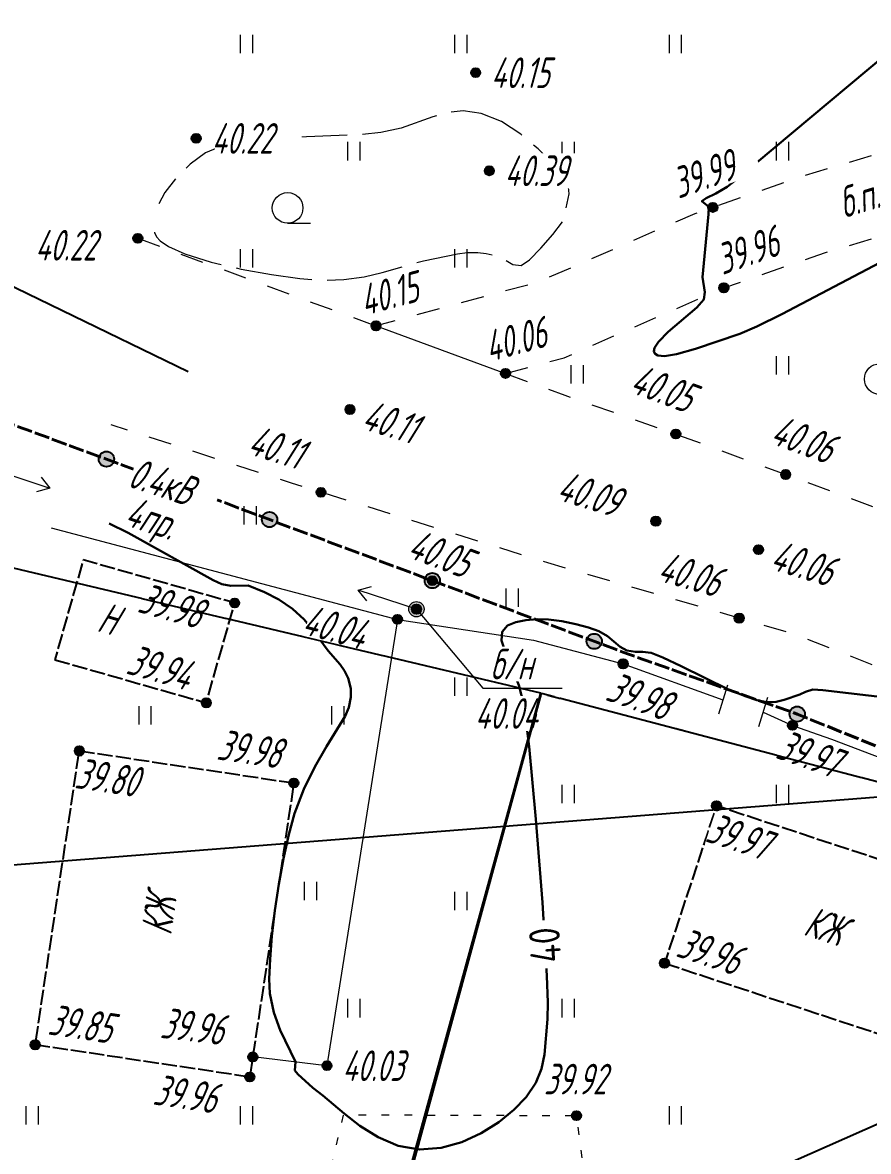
# Model space of a CAD drawing. Extents: x 2208637 to 2213412, y 575334 to 577367.
# Drawn here: x 2210956.68 to 2210984.3, y 576526.12 to 576563 of the extents above; entities that cross this region are included whole.
import ezdxf
from ezdxf.enums import TextEntityAlignment as Align

# ---------------------------------------------------------------- set-up
doc = ezdxf.new("R2010")
doc.units = 0
doc.header["$LTSCALE"] = 0.5
for name, pattern in [('2000_13', [1, 1, 0]), ('2000_16', [1, 1, 0]), ('2000_366_2', [1.5, 0.5, -1]), ('500_121_1_2', [1, 1, 0]), ('500_189_3_2', [3, 1.5, -1.5]), ('500_329_3', [6, 5, -1])]:
    doc.linetypes.add(name, pattern=pattern)
doc.layers.get('0').update_dxf_attribs({"lineweight": 25})
for name, color, linetype, lineweight in [('ИИ_ГАЗОПРОВОДЫ', 150, 'Continuous', 25), ('ИИ_ГОРИЗОНТАЛИ_ОСН', 32, 'Continuous', 15), ('ИИ_ГОРИЗОНТАЛИ_УТОЛЩ', 32, 'Continuous', 30), ('ИИ_ГРАНИЦЫ_ЗЕМЛЕПОЛЬЗОВАТЕЛЕЙ', 7, 'Continuous', 25), ('ИИ_ДОРОГИ_АД', 7, 'Continuous', 25), ('ИИ_ЛЭП_НН', 7, 'Continuous', 25), ('ИИ_ОГРАДЫ', 7, 'Continuous', 25), ('ИИ_ОТМЕТКИ', 7, 'Continuous', 25), ('ИИ_СООРУЖЕНИЯ', 7, 'Continuous', 25), ('ИИ_ТРАССЫ_КЛС', 5, 'Continuous', 40), ('ИИ_УГОДЬЯ', 7, 'Continuous', 25)]:
    doc.layers.add(name, color=color, linetype=linetype, lineweight=lineweight)
doc.styles.add('BM431', font='', dxfattribs={"height": 1})
doc.styles.add('D431', font='', dxfattribs={"height": 1})
doc.styles.add('GOST 2.304', font='cs_gost2304.shx', dxfattribs={"width": 0.8, "oblique": 15})
doc.styles.add('VNIPISIMPLEXCUR', font='simplex.shx', dxfattribs={"width": 0.8, "oblique": 15})
doc.styles.get('BM431').set_extended_font_data('bm431', italic=True)
doc.styles.get('D431').set_extended_font_data('D431', italic=True)
doc.linetypes.add('2000_475_1', pattern='A,3,[1,Topography.shx,S=0.5,R=90,X=0,Y=0],0', length=3)
doc.linetypes.add('2000_485_1', pattern='A,34.5,[1,Topography.shx,S=1.5,R=120,X=0.5,Y=-0.87],-0.01,[1,Topography.shx,S=1.5,R=0,X=-0.25,Y=0.43],0,[3,Topography.shx,S=1,R=0,X=0.5,Y=0],-0.01,[1,Topography.shx,S=1.5,R=60,X=0.5,Y=-0.87],-1,34.5', length=70.02)
doc.linetypes.add('500_187', pattern='A,0,[3,Topography.shx,S=0.5,R=0,X=0,Y=0],-0.5', length=0.5)

# ---------------------------------------------------------------- blocks, each defined once
blk = doc.blocks.new('Лист 024_УС_ПК2+00-ПК8+57.26|2000_473')
at = {"color": 0, "linetype": 'Continuous', "lineweight": -2}
blk.add_lwpolyline([(0, 1), (0, -1)], dxfattribs=at)
blk = doc.blocks.new('Лист 024_УС_ПК2+00-ПК8+57.26|Для согласований 3 лист|Ситуация лист3|2000_115_5')
at = {"color": 0, "linetype": 'Continuous', "lineweight": -2}
for points in [[(0, 0), (4, 0)], [(3.25, 0.5), (4, 0), (3.25, -0.5)]]:
    blk.add_lwpolyline(points, dxfattribs=at)
blk = doc.blocks.new('500_401')
at = {"color": 0, "linetype": 'Continuous', "lineweight": -2}
for points in [[(-0.4, 0), (-0.4, 1.2)], [(0.4, 0), (0.4, 1.2)]]:
    blk.add_lwpolyline(points, dxfattribs=at)
blk = doc.blocks.new('500_379')
at = {"color": 0, "linetype": 'Continuous', "lineweight": -2}
blk.add_lwpolyline([(0, -1), (1.5, -1)], dxfattribs=at)
blk.add_circle((0, 0), 1, dxfattribs=at)
blk = doc.blocks.new('500_330_1')
at = {"linetype": 'Continuous', "lineweight": -2}
h = blk.add_hatch(color=0, dxfattribs=at)
h.dxf.hatch_style = 1
edge = h.paths.add_edge_path()
edge.add_arc((0, 0), 0.3, 0, 360)
at = {"color": 0, "linetype": 'Continuous', "lineweight": -2}
blk.add_circle((0, 0), 0.3, dxfattribs=at)
at = {"color": 0, "linetype": 'Continuous', "lineweight": -2, "style": 'GOST 2.304', "flags": 1}
for tag, p in [('Номер', (-1, -1)), ('Номер_рабочей_станции', (-1, -3.5))]:
    blk.add_attdef(tag, text='', height=2, dxfattribs=at).set_placement(p, align=Align.RIGHT)
at = {"color": 0, "linetype": 'Continuous', "lineweight": -2, "style": 'GOST 2.304'}
blk.add_attdef('Высота', (1, -1), '', height=2, dxfattribs=at)
at = {"color": 0, "linetype": 'Continuous', "lineweight": -2, "style": 'GOST 2.304', "flags": 1}
blk.add_attdef('Код', (0, -3.5), '', height=2, dxfattribs=at)
blk = doc.blocks.new('*U57')
at = {"linetype": 'Continuous', "lineweight": -2, "true_color": 0xffffff}
h = blk.add_hatch(color=7, dxfattribs=at)
h.dxf.hatch_style = 1
edge = h.paths.add_edge_path()
edge.add_arc((0, 0), 0.5, 0, 360)
at = {"linetype": 'Continuous', "lineweight": -2}
h = blk.add_hatch(color=0, dxfattribs=at)
edge = h.paths.add_edge_path()
edge.add_arc((0, 0), 0.1, 0, 360)
at = {"color": 0, "linetype": 'Continuous', "lineweight": -2}
for radius in [0.5, 0.1]:
    blk.add_circle((0, 0), radius, dxfattribs=at)
for tag, p, style in [('Номер', (0, -3), 'D431'), ('Тип', (0, -5.5), 'D431'), ('Высота', (0, -8), 'D431'), ('Пояснительная_надпись', (0, -10.5), 'BM431')]:
    blk.add_attdef(tag, p, '', height=2, dxfattribs=dict(at, style=style))
blk = doc.blocks.new('PB98202C36B324A189964B6C72E621F')
at = {"color": 0, "linetype": '2000_485_1', "lineweight": -2, "flags": 128}
blk.add_lwpolyline([(2210973.62, 576541.09), (2210993.11, 576535.96), (2210976.41, 576461.01), (2210953.46, 576466.98)], close=True, dxfattribs=at)
at = {"color": 0, "lineweight": -2, "flags": 1}
for tag in ['Адрес (местоположение) участка', 'Дата постановки на учет', 'Тип объекта', 'Статус записи о ЗУ по справочнику', 'Кадастровый номер, обозначение, учетный номер объекта', 'Кадастровый номер квартала', 'Вид разрешенного использования по классификатору', 'Площадь, кв.м', 'Категория земель', 'Вид использования по документу', 'Кадастровая стоимость']:
    blk.add_attdef(tag, (0, 0), '', height=0.2, dxfattribs=at)
blk = doc.blocks.new('PBA1DC33684CF4488A17B02A2ED4F34')
at = {"color": 0, "linetype": '2000_485_1', "lineweight": -2, "flags": 128}
blk.add_lwpolyline([(2210948.01, 576547.17), (2210973.59, 576541.1), (2210953.77, 576468.86), (2210929.73, 576474.53)], close=True, dxfattribs=at)
at = {"color": 0, "lineweight": -2, "flags": 1}
for tag in ['Адрес (местоположение) участка', 'Дата постановки на учет', 'Тип объекта', 'Статус записи о ЗУ по справочнику', 'Кадастровый номер, обозначение, учетный номер объекта', 'Кадастровый номер квартала', 'Вид разрешенного использования по классификатору', 'Площадь, кв.м', 'Категория земель', 'Вид использования по документу', 'Кадастровая стоимость']:
    blk.add_attdef(tag, (0, 0), '', height=0.2, dxfattribs=at)
blk = doc.blocks.new('*U56')
at = {"color": 7, "true_color": 0xffffff}
blk.add_wipeout([(-1.525, 1.1), (1.625, 1.1), (1.625, -1.1), (-1.525, -1.1)], dxfattribs=at)
at = {"color": 0, "linetype": 'Continuous', "lineweight": -2, "style": 'GOST 2.304'}
blk.add_attdef('Высота', text='', height=2, dxfattribs=at).set_placement((0, 0), align=Align.MIDDLE_CENTER)
blk = doc.blocks.new('500_107_1_1')
at = {"linetype": 'Continuous', "lineweight": -2}
h = blk.add_hatch(color=0, dxfattribs=at)
h.dxf.hatch_style = 1
edge = h.paths.add_edge_path()
edge.add_arc((0, 0), 0.5, 0, 360)
at = {"color": 0, "linetype": 'Continuous', "lineweight": -2}
blk.add_circle((0, 0), 0.5, dxfattribs=at)
at = {"color": 0, "linetype": 'Continuous', "lineweight": -2, "style": 'VNIPISIMPLEXCUR', "oblique": 15, "width": 0.8}
for tag, p in [('Номер', (1, -0.5)), ('Тип', (1, -3)), ('Высота', (1, -5.5)), ('Пояснительная_надпись', (1, -8))]:
    blk.add_attdef(tag, p, '', height=2, dxfattribs=at)

msp = doc.modelspace()

# ---------------------------------------------------------------- linework, layer by layer
at = {"layer": 'ИИ_ГАЗОПРОВОДЫ', "color": 7, "linetype": '500_121_1_2', "lineweight": 40, "flags": 128}
msp.add_lwpolyline([(2210947.509, 576553.129), (2210962.73, 576547.52), (2210976.437, 576542.375), (2210981.974, 576540.409), (2210987.843, 576538.033), (2210994.856, 576535.495), (2211008.37, 576526.26), (2211013.09, 576532.78), (2211014.085, 576534.05), (2211016.197, 576541.336), (2211017.412, 576545.107), (2211019.38, 576550.369), (2211021.035, 576553.701), (2211023.92, 576559.7), (2211026.15, 576564.54), (2211027.77, 576568.06), (2211032.38, 576577.47), (2211034.5, 576581.95), (2211065.448, 576568.443), (2211075.152, 576564.598), (2211082.651, 576561.98), (2211099.808, 576555.972), (2211106.03, 576558.44), (2211110.98, 576559.97), (2211115.68, 576561.55), (2211120.47, 576563.15), (2211125.59, 576564.86), (2211129.62, 576566.16), (2211135.176, 576556.65), (2211140.856, 576544.549), (2211140.961, 576544.326), (2211144.553, 576536.806), (2211148.385, 576528.784), (2211153.244, 576518.943), (2211158.041, 576509.227), (2211158.514, 576508.27)], dxfattribs=at)
at = {"layer": 'ИИ_ГОРИЗОНТАЛИ_ОСН', "color": 32, "linetype": '500_329_3', "lineweight": 20, "elevation": 40.25, "flags": 128}
msp.add_lwpolyline([(2210960.992, 576556.157), (2210960.994, 576556.146), (2210961.056, 576556), (2210961.172, 576555.87), (2210961.451, 576555.68), (2210961.984, 576555.442), (2210962.84, 576555.174), (2210963.816, 576554.947), (2210964.812, 576554.767), (2210965.73, 576554.644), (2210966.473, 576554.585), (2210967.177, 576554.604), (2210967.831, 576554.696), (2210968.427, 576554.833), (2210969.406, 576555.121), (2210969.769, 576555.213), (2210970.885, 576555.451), (2210971.195, 576555.484), (2210971.543, 576555.488), (2210971.822, 576555.459), (2210972.142, 576555.39), (2210972.342, 576555.314), (2210972.693, 576555.099), (2210972.962, 576555.067), (2210973.234, 576555.252), (2210973.608, 576555.632), (2210973.994, 576556.078), (2210974.434, 576556.649), (2210974.42, 576556.91), (2210974.531, 576557.41), (2210974.492, 576557.738), (2210974.329, 576557.989), (2210973.991, 576558.392), (2210973.518, 576558.873), (2210972.946, 576559.356), (2210972.314, 576559.767), (2210971.66, 576560.03), (2210971.066, 576560.113), (2210970.556, 576560.063), (2210970.081, 576559.924), (2210969.041, 576559.552), (2210968.381, 576559.405), (2210967.658, 576559.334), (2210964.895, 576559.222), (2210964.001, 576559.137), (2210963.233, 576558.988), (2210962.66, 576558.751), (2210962.15, 576558.372), (2210961.697, 576557.928), (2210961.328, 576557.448), (2210961.136, 576557.079)], dxfattribs=at)
at = {"layer": 'ИИ_ГОРИЗОНТАЛИ_УТОЛЩ', "elevation": 40, "flags": 128}
for points in [[(2210986.71, 576563.496), (2210979.987, 576557.876), (2210979.686, 576557.634), (2210979.32, 576557.421), (2210979.001, 576557.262), (2210978.861, 576557.166), (2210979.086, 576556.984), (2210979.08, 576556.74), (2210978.885, 576554.679), (2210978.957, 576554.192), (2210978.922, 576553.95), (2210978.696, 576553.695), (2210977.759, 576552.896), (2210977.444, 576552.575), (2210977.311, 576552.37), (2210977.291, 576552.259), (2210977.336, 576552.175), (2210977.428, 576552.124), (2210977.638, 576552.105), (2210978.031, 576552.165), (2210978.656, 576552.342), (2210980.1, 576552.832), (2210980.656, 576553.069), (2210981.47, 576553.479), (2210984.682, 576555.159)], [(2210985.135, 576540.916), (2210982.811, 576541.188), (2210982.488, 576541.208), (2210982.244, 576541.14), (2210982.057, 576541.05), (2210981.544, 576540.874), (2210981.291, 576540.811), (2210980.98, 576540.799), (2210980.66, 576540.862), (2210980.304, 576540.98), (2210979.735, 576541.21), (2210978.186, 576541.975), (2210977.585, 576542.26), (2210977.211, 576542.413), (2210976.927, 576542.447), (2210976.691, 576542.437), (2210976.416, 576542.487), (2210976.199, 576542.608), (2210975.783, 576542.955), (2210975.496, 576543.116), (2210975.165, 576543.232), (2210974.746, 576543.345), (2210974.292, 576543.439), (2210973.855, 576543.497), (2210973.489, 576543.505), (2210973.113, 576543.473), (2210972.784, 576543.416), (2210972.518, 576543.301), (2210972.337, 576543.094), (2210972.324, 576542.816), (2210972.455, 576542.418), (2210972.884, 576541.349), (2210973.052, 576540.724), (2210973.22, 576539.353), (2210973.442, 576536.974), (2210973.657, 576534.251), (2210973.804, 576531.853), (2210973.833, 576530.983), (2210973.822, 576530.444), (2210973.724, 576529.285), (2210973.63, 576528.815), (2210973.445, 576528.363), (2210973.12, 576527.891), (2210972.724, 576527.474), (2210972.231, 576527.071), (2210971.658, 576526.711), (2210971.024, 576526.422), (2210970.346, 576526.235), (2210969.642, 576526.178), (2210968.946, 576526.301), (2210968.291, 576526.583), (2210967.698, 576526.958), (2210967.186, 576527.356), (2210966.488, 576527.946), (2210966.162, 576528.195), (2210965.665, 576528.646), (2210965.569, 576528.765), (2210965.592, 576529.042), (2210965.096, 576530.077), (2210964.886, 576530.661), (2210964.756, 576531.276), (2210964.737, 576531.755), (2210964.762, 576532.397), (2210964.826, 576533.156), (2210964.924, 576533.989), (2210965.052, 576534.85), (2210965.204, 576535.695), (2210965.375, 576536.478), (2210965.562, 576537.156), (2210965.865, 576537.95), (2210966.23, 576538.688), (2210966.608, 576539.348), (2210967.211, 576540.339), (2210967.339, 576540.622), (2210967.401, 576540.962), (2210967.396, 576541.248), (2210967.311, 576541.577), (2210967.197, 576541.825), (2210967.051, 576542.025), (2210966.66, 576542.477), (2210966.174, 576543.141), (2210965.872, 576543.501), (2210965.499, 576543.848), (2210965.044, 576544.153), (2210964.581, 576544.39), (2210964.051, 576544.606), (2210963.482, 576544.599), (2210963.185, 576544.65), (2210962.906, 576544.784), (2210960.126, 576546.326), (2210959.508, 576546.64)]]:
    msp.add_lwpolyline(points, dxfattribs=at)
at = {"layer": 'ИИ_ДОРОГИ_АД', "color": 7, "linetype": '500_189_3_2', "lineweight": 20, "flags": 128}
for points in [[(2211001.813, 576562.591), (2211000.493, 576561.954), (2210996.969, 576560.648), (2210991.757, 576559.456), (2210985.446, 576558.962), (2210982.097, 576557.963), (2210979.22, 576556.962), (2210978.627, 576556.755), (2210973.502, 576554.514), (2210968.222, 576553.094)], [(2210972.451, 576551.539), (2210974.365, 576552.053), (2210979.577, 576554.333), (2210982.896, 576555.489), (2210985.925, 576556.391), (2210992.15, 576556.879), (2210997.714, 576558.152), (2211001.512, 576559.559), (2211002.342, 576559.959)], [(2210960.445, 576555.953), (2210968.222, 576553.094)], [(2210972.451, 576551.539), (2210974.392, 576550.825), (2210978.01, 576549.56), (2210981.598, 576548.238), (2210989.321, 576545.393), (2210992.757, 576544.011), (2210995.854, 576542.764), (2211004.991, 576537.507), (2211007.33, 576535.463)], [(2211053.838, 576469.887), (2211049.41, 576475.45), (2211044.337, 576480.917), (2211040.784, 576485.251), (2211039.13, 576487.74), (2211034.017, 576495.51), (2211026.364, 576506.928), (2211017.264, 576518.671), (2211011.512, 576525.034), (2211008.093, 576528.292), (2211005.079, 576531.163), (2211001.06, 576534.09), (2210998.174, 576536.094), (2210994.9, 576537.6), (2210993.809, 576538.14), (2210991.121, 576539.4), (2210981.804, 576543.045), (2210980.081, 576543.543), (2210973.832, 576545.348), (2210966.426, 576547.655), (2210965.459, 576547.956), (2210959.571, 576549.858)]]:
    msp.add_lwpolyline(points, dxfattribs=at)
at = {"layer": 'ИИ_ДОРОГИ_АД', "color": 7, "flags": 128}
msp.add_lwpolyline([(2210926.612, 576555.606), (2210953.833, 576555.606), (2210962.086, 576551.605)], dxfattribs=at)
at = {"layer": 'ИИ_ДОРОГИ_АД', "color": 7, "linetype": '500_187', "lineweight": 20, "flags": 128}
msp.add_lwpolyline([(2210968.222, 576553.094), (2210972.451, 576551.539)], dxfattribs=at)
at = {"layer": 'ИИ_ЛЭП_НН', "lineweight": 20, "flags": 128}
msp.add_lwpolyline([(2210969.542, 576543.835), (2210971.709, 576541.25), (2210974.304, 576541.25)], dxfattribs=at)
at = {"layer": 'ИИ_ОГРАДЫ', "linetype": '2000_475_1', "lineweight": 20, "flags": 128}
for points in [[(2210957.621, 576546.496), (2210968.923, 576543.503)], [(2210968.923, 576543.503), (2210966.621, 576528.919), (2210964.199, 576529.207)], [(2210968.923, 576543.503), (2210973.361, 576542.823), (2210976.29, 576542.05), (2210979.549, 576540.879)], [(2210980.859, 576540.468), (2210981.82, 576540.04), (2210983.09, 576539.59), (2210988.68, 576537.46), (2210994.42, 576535.32), (2210994.788, 576535.09), (2210999.09, 576532.38), (2211002.216, 576530.388), (2211008.07, 576526.49), (2211009.37, 576525.41), (2211019.32, 576514.13), (2211024.562, 576506.311), (2211024.993, 576505.68), (2211030.44, 576497.9), (2211033.428, 576493.333), (2211037.42, 576487.58), (2211041.08, 576481.17), (2211041.121, 576481.124)]]:
    msp.add_lwpolyline(points, dxfattribs=at)
at = {"layer": 'ИИ_СООРУЖЕНИЯ', "linetype": '2000_16', "flags": 128}
msp.add_lwpolyline([(2210957.736, 576542.186), (2210962.68, 576540.777), (2210963.609, 576544.039), (2210958.665, 576545.447)], close=True, dxfattribs=at)
at = {"layer": 'ИИ_СООРУЖЕНИЯ', "linetype": '2000_13', "flags": 128}
for points in [[(2210958.536, 576539.207), (2210965.54, 576538.157), (2210964.199, 576529.207), (2210964.1, 576528.55), (2210957.096, 576529.6)], [(2210977.642, 576532.271), (2210987.205, 576529.113), (2210988.901, 576534.252), (2210986.747, 576534.963), (2210979.339, 576537.409)]]:
    msp.add_lwpolyline(points, close=True, dxfattribs=at)
at = {"layer": 'ИИ_ТРАССЫ_КЛС', "lineweight": 25, "flags": 128}
for points in [[(2211011.906, 576539.84), (2210955.249, 576535.382), (2210945.844, 576535.382)], [(2211009.3, 576537.94), (2210954.894, 576513.866), (2210944.556, 576513.866)]]:
    msp.add_lwpolyline(points, dxfattribs=at)
at = {"layer": 'ИИ_УГОДЬЯ', "linetype": '2000_366_2', "lineweight": 20, "flags": 128}
msp.add_lwpolyline([(2210953.087, 576518.898), (2210955.774, 576518.562), (2210956.445, 576521.103), (2210961.099, 576520.288), (2210965.378, 576519.874), (2210967.168, 576527.318), (2210974.766, 576527.29), (2210975.495, 576521.471), (2210975.545, 576514.448), (2210985.271, 576513.82), (2210983.722, 576494.48), (2210989.605, 576486.748), (2210994.099, 576487.508), (2210994.935, 576472.905), (2210995.814, 576465.67)], dxfattribs=at)

# ---------------------------------------------------------------- block references
at = {"layer": 'ИИ_ГАЗОПРОВОДЫ', "color": 7, "xscale": 0.5, "yscale": 0.5, "zscale": 0.5}
for p in [(2210959.419, 576548.74, 40.112), (2210964.746, 576546.764, 40.08), (2210970.061, 576544.769, 40.05), (2210975.347, 576542.785, 39.992), (2210981.974, 576540.409, 39.98)]:
    msp.add_blockref('500_107_1_1', p, dxfattribs=at)
at = {"layer": 'ИИ_ЛЭП_НН', "lineweight": 20, "ltscale": 0.5, "xscale": 0.5, "yscale": 0.5, "zscale": 0.5}
for p, rotation in [((2210955.671, 576548.417), 341.7207060375114), ((2210969.542, 576543.835), 161.7207060375114)]:
    msp.add_blockref('Лист 024_УС_ПК2+00-ПК8+57.26|Для согласований 3 лист|Ситуация лист3|2000_115_5', p, dxfattribs=dict(at, rotation=rotation))
at = {"layer": 'ИИ_ОГРАДЫ', "lineweight": 20, "ltscale": 0.5, "xscale": 0.5, "yscale": 0.5, "zscale": 0.5, "rotation": 342.5655662806968}
for p in [(2210979.549, 576540.879), (2210980.859, 576540.468)]:
    msp.add_blockref('Лист 024_УС_ПК2+00-ПК8+57.26|2000_473', p, dxfattribs=at)
at = {"layer": 'ИИ_УГОДЬЯ', "lineweight": 20, "xscale": 0.5, "yscale": 0.5, "zscale": 0.5}
for name, p in [('500_401', (2210964, 576562)), ('500_401', (2210971, 576562)), ('500_401', (2210978, 576562)), ('500_401', (2210967.5, 576558.5)), ('500_401', (2210974.5, 576558.5)), ('500_401', (2210981.5, 576558.5)), ('500_379', (2210965.337, 576556.945)), ('500_401', (2210964, 576555)), ('500_401', (2210971, 576555)), ('500_401', (2210974.792, 576551.208)), ('500_401', (2210981.5, 576551.5)), ('500_379', (2210984.669, 576551.356)), ('500_401', (2210964.121, 576546.605)), ('500_401', (2210972.676, 576543.916)), ('500_401', (2210971, 576541)), ('500_401', (2210960.684, 576540.063)), ('500_401', (2210966.979, 576540.063)), ('500_401', (2210974.5, 576537.5)), ('500_401', (2210981.5, 576537.5)), ('500_401', (2210966.085, 576534.333)), ('500_401', (2210971, 576534)), ('500_401', (2210967.5, 576530.5)), ('500_401', (2210974.5, 576530.5)), ('500_401', (2210957, 576527)), ('500_401', (2210964, 576527)), ('500_401', (2210978, 576527))]:
    msp.add_blockref(name, p, dxfattribs=at)

# ---------------------------------------------------------------- next in the draw order: wipeouts: each hides what was drawn before it
at = {"lineweight": 0}
for points, layer in [([(2210974.355, 576532.19), (2210974.268, 576533.602), (2210973.13, 576533.532), (2210973.217, 576532.12)], 'ИИ_ГОРИЗОНТАЛИ_УТОЛЩ'), ([(2210983.571, 576556.551), (2210985.053, 576556.993), (2210984.727, 576558.085), (2210983.245, 576557.643)], 'ИИ_ДОРОГИ_АД'), ([(2210960.095, 576547.775), (2210962.856, 576546.863), (2210963.213, 576547.946), (2210960.452, 576548.858)], 'ИИ_ЛЭП_НН'), ([(2210972.009, 576541.473), (2210973.85, 576541.473), (2210973.85, 576542.613), (2210972.009, 576542.613)], 'ИИ_ЛЭП_НН'), ([(2210972.092, 576560.793), (2210974.713, 576560.793), (2210974.713, 576561.933), (2210972.092, 576561.933)], 'ИИ_ОТМЕТКИ'), ([(2210962.969, 576558.648), (2210965.793, 576558.648), (2210965.793, 576559.866), (2210962.969, 576559.866)], 'ИИ_ОТМЕТКИ'), ([(2210978.163, 576557.185), (2210980.815, 576558.108), (2210980.44, 576559.185), (2210977.788, 576558.262)], 'ИИ_ОТМЕТКИ'), ([(2210972.537, 576557.59), (2210975.338, 576557.59), (2210975.338, 576558.73), (2210972.537, 576558.73)], 'ИИ_ОТМЕТКИ'), ([(2210979.604, 576554.698), (2210982.18, 576555.594), (2210981.786, 576556.726), (2210979.21, 576555.829)], 'ИИ_ОТМЕТКИ'), ([(2210957.207, 576555.157), (2210960.031, 576555.157), (2210960.031, 576556.374), (2210957.207, 576556.374)], 'ИИ_ОТМЕТКИ'), ([(2210967.974, 576553.377), (2210970.505, 576554.058), (2210970.209, 576555.159), (2210967.678, 576554.478)], 'ИИ_ОТМЕТКИ'), ([(2210972.047, 576551.867), (2210974.675, 576552.573), (2210974.364, 576553.73), (2210971.736, 576553.023)], 'ИИ_ОТМЕТКИ'), ([(2210976.543, 576550.83), (2210979.171, 576549.861), (2210979.565, 576550.931), (2210976.937, 576551.899)], 'ИИ_ОТМЕТКИ'), ([(2210967.795, 576549.635), (2210970.15, 576548.92), (2210970.481, 576550.01), (2210968.127, 576550.726)], 'ИИ_ОТМЕТКИ'), ([(2210954.278, 576549.253), (2210956.832, 576548.312), (2210957.246, 576549.436), (2210954.693, 576550.377)], 'ИИ_ОТМЕТКИ'), ([(2210981.13, 576549.163), (2210983.683, 576548.223), (2210984.097, 576549.347), (2210981.544, 576550.287)], 'ИИ_ОТМЕТКИ'), ([(2210964.072, 576548.815), (2210966.421, 576548.083), (2210966.76, 576549.172), (2210964.411, 576549.904)], 'ИИ_ОТМЕТКИ'), ([(2210974.163, 576547.32), (2210976.843, 576546.505), (2210977.174, 576547.596), (2210974.494, 576548.411)], 'ИИ_ОТМЕТКИ'), ([(2210969.275, 576545.442), (2210971.898, 576544.457), (2210972.298, 576545.525), (2210969.676, 576546.509)], 'ИИ_ОТМЕТКИ'), ([(2210981.135, 576545.053), (2210983.738, 576544.262), (2210984.086, 576545.408), (2210981.483, 576546.199)], 'ИИ_ОТМЕТКИ'), ([(2210977.457, 576544.68), (2210980.071, 576543.925), (2210980.403, 576545.075), (2210977.789, 576545.831)], 'ИИ_ОТМЕТКИ'), ([(2210960.427, 576543.673), (2210963.127, 576542.903), (2210963.44, 576544), (2210960.739, 576544.769)], 'ИИ_ОТМЕТКИ'), ([(2210965.854, 576542.936), (2210968.425, 576542.255), (2210968.717, 576543.357), (2210966.145, 576544.038)], 'ИИ_ОТМЕТКИ'), ([(2210975.695, 576540.796), (2210978.338, 576539.847), (2210978.723, 576540.92), (2210976.08, 576541.869)], 'ИИ_ОТМЕТКИ'), ([(2210971.566, 576539.859), (2210974.226, 576539.859), (2210974.226, 576540.999), (2210971.566, 576540.999)], 'ИИ_ОТМЕТКИ'), ([(2210963.033, 576538.853), (2210965.81, 576538.437), (2210965.979, 576539.564), (2210963.202, 576539.98)], 'ИИ_ОТМЕТКИ'), ([(2210981.251, 576538.903), (2210983.917, 576537.958), (2210984.297, 576539.033), (2210981.632, 576539.977)], 'ИИ_ОТМЕТКИ'), ([(2210958.394, 576537.919), (2210961.171, 576537.503), (2210961.34, 576538.63), (2210958.563, 576539.046)], 'ИИ_ОТМЕТКИ'), ([(2210978.961, 576536.176), (2210981.647, 576535.289), (2210982.004, 576536.371), (2210979.319, 576537.258)], 'ИИ_ОТМЕТКИ'), ([(2210978, 576532.422), (2210980.59, 576531.567), (2210980.966, 576532.704), (2210978.376, 576533.559)], 'ИИ_ОТМЕТКИ'), ([(2210957.519, 576529.868), (2210960.296, 576529.452), (2210960.465, 576530.58), (2210957.688, 576530.996)], 'ИИ_ОТМЕТКИ'), ([(2210961.194, 576529.757), (2210963.903, 576529.435), (2210964.044, 576530.624), (2210961.335, 576530.946)], 'ИИ_ОТМЕТКИ'), ([(2210967.238, 576528.349), (2210970.039, 576528.349), (2210970.039, 576529.489), (2210967.238, 576529.489)], 'ИИ_ОТМЕТКИ'), ([(2210973.754, 576527.913), (2210976.586, 576527.913), (2210976.586, 576529.13), (2210973.754, 576529.13)], 'ИИ_ОТМЕТКИ'), ([(2210960.949, 576527.58), (2210963.647, 576527.176), (2210963.824, 576528.361), (2210961.127, 576528.765)], 'ИИ_ОТМЕТКИ'), ([(2210959.1, 576543.045), (2210959.916, 576542.813), (2210960.228, 576543.909), (2210959.413, 576544.142)], 'ИИ_СООРУЖЕНИЯ'), ([(2210961.609, 576533.196), (2210961.859, 576534.865), (2210960.731, 576535.034), (2210960.481, 576533.365)], 'ИИ_СООРУЖЕНИЯ'), ([(2210982.161, 576533.124), (2210983.763, 576532.595), (2210984.121, 576533.678), (2210982.518, 576534.207)], 'ИИ_СООРУЖЕНИЯ')]:
    msp.add_wipeout(points, dxfattribs=at).dxf.layer = layer

# ---------------------------------------------------------------- next in the draw order: block references
at = {"layer": 'ИИ_ЛЭП_НН', "lineweight": 20, "ltscale": 0.5}
ref = msp.add_blockref('*U57', (2210969.542, 576543.835), dxfattribs=dict(at, xscale=0.5, yscale=0.5, zscale=0.5))
ref.add_attrib('Номер', 'б/н', (2210971.952, 576541.543), dxfattribs={"layer": '0', "color": 0, "linetype": 'Continuous', "lineweight": -2, "height": 1, "style": 'GOST 2.304', "oblique": 15, "width": 0.8})
at = {"layer": 'ИИ_ОТМЕТКИ'}
ref = msp.add_blockref('500_330_1', (2210971.475, 576561.363, 40.15), dxfattribs=dict(at, xscale=0.5, yscale=0.5, zscale=0.5))
ref.add_attrib('Высота', '40.15', (2210971.975, 576560.863, -26.767), dxfattribs={"layer": '0', "color": 0, "linetype": 'Continuous', "lineweight": -2, "height": 1, "style": 'GOST 2.304', "oblique": 15, "width": 0.8})
ref = msp.add_blockref('500_330_1', (2210962.352, 576559.218, 40.219), dxfattribs=dict(at, xscale=0.5, yscale=0.5, zscale=0.5))
ref.add_attrib('Высота', '40.22', (2210962.852, 576558.718, -26.812), dxfattribs={"layer": '0', "color": 0, "linetype": 'Continuous', "lineweight": -2, "height": 1, "style": 'GOST 2.304', "oblique": 15, "width": 0.8})
ref = msp.add_blockref('500_330_1', (2210979.22, 576556.962, 39.993), dxfattribs=dict(at, xscale=0.4999999999999999, yscale=0.4999999999999999, zscale=0.4999999999999999, rotation=19.19381281281246))
ref.add_attrib('Высота', '39.99', (2210978.093, 576557.235), dxfattribs={"layer": '0', "color": 0, "linetype": 'Continuous', "lineweight": -2, "height": 1, "rotation": 19.1938, "style": 'GOST 2.304', "oblique": 15, "width": 0.8})
ref = msp.add_blockref('500_330_1', (2210971.92, 576558.16, 40.39), dxfattribs=dict(at, xscale=0.5, yscale=0.5, zscale=0.5))
ref.add_attrib('Высота', '40.39', (2210972.42, 576557.66, -29.136), dxfattribs={"layer": '0', "color": 0, "linetype": 'Continuous', "lineweight": -2, "height": 1, "style": 'GOST 2.304', "oblique": 15, "width": 0.8})
ref = msp.add_blockref('500_330_1', (2210960.445, 576555.953, 40.223), dxfattribs=dict(at, xscale=0.5, yscale=0.5, zscale=0.5))
ref.add_attrib('Высота', '40.22', (2210957.09, 576555.227), dxfattribs={"layer": '0', "color": 0, "linetype": 'Continuous', "lineweight": -2, "height": 1, "style": 'GOST 2.304', "oblique": 15, "width": 0.8})
ref = msp.add_blockref('500_330_1', (2210979.577, 576554.333, 39.961), dxfattribs=dict(at, xscale=0.5, yscale=0.5, zscale=0.5, rotation=19.19381280882191))
ref.add_attrib('Высота', '39.96', (2210979.533, 576554.747), dxfattribs={"layer": '0', "color": 0, "linetype": 'Continuous', "lineweight": -2, "height": 1, "rotation": 19.1938, "style": 'GOST 2.304', "oblique": 15, "width": 0.8})
ref = msp.add_blockref('500_330_1', (2210968.222, 576553.094, 40.149), dxfattribs=dict(at, xscale=0.5, yscale=0.5, zscale=0.5, rotation=15.05195782959766))
ref.add_attrib('Высота', '40.15', (2210967.843, 576553.414), dxfattribs={"layer": '0', "color": 0, "linetype": 'Continuous', "lineweight": -2, "height": 1, "rotation": 15.052, "style": 'GOST 2.304', "oblique": 15, "width": 0.8})
ref = msp.add_blockref('500_330_1', (2210972.451, 576551.539, 40.055), dxfattribs=dict(at, xscale=0.5, yscale=0.5, zscale=0.5, rotation=15.05195782959766))
ref.add_attrib('Высота', '40.06', (2210971.916, 576551.904), dxfattribs={"layer": '0', "color": 0, "linetype": 'Continuous', "lineweight": -2, "height": 1, "rotation": 15.052, "style": 'GOST 2.304', "oblique": 15, "width": 0.8})
ref = msp.add_blockref('500_330_1', (2210978.01, 576549.56, 40.05), dxfattribs=dict(at, xscale=0.4999999999999998, yscale=0.4999999999999998, zscale=0.4999999999999998, rotation=339.776919025183))
ref.add_attrib('Высота', '40.05', (2210976.457, 576550.936), dxfattribs={"layer": '0', "color": 0, "linetype": 'Continuous', "lineweight": -2, "height": 1, "rotation": 339.7769, "style": 'GOST 2.304', "oblique": 15, "width": 0.8})
ref = msp.add_blockref('500_330_1', (2210967.371, 576550.36, 40.109), dxfattribs=dict(at, xscale=0.5, yscale=0.5, zscale=0.5, rotation=343.0954467130578))
ref.add_attrib('Высота', '40.11', (2210967.704, 576549.736, 40.109), dxfattribs={"layer": '0', "color": 0, "linetype": 'Continuous', "lineweight": -2, "height": 1, "rotation": 343.0954, "style": 'GOST 2.304', "oblique": 15, "width": 0.8})
ref = msp.add_blockref('500_330_1', (2210981.598, 576548.238, 40.058), dxfattribs=dict(at, xscale=0.4999999999999998, yscale=0.4999999999999998, zscale=0.4999999999999998, rotation=339.776919025183))
ref.add_attrib('Высота', '40.06', (2210981.044, 576549.269), dxfattribs={"layer": '0', "color": 0, "linetype": 'Continuous', "lineweight": -2, "height": 1, "rotation": 339.7769, "style": 'GOST 2.304', "oblique": 15, "width": 0.8})
ref = msp.add_blockref('500_330_1', (2210966.426, 576547.655, 40.111), dxfattribs=dict(at, xscale=0.5, yscale=0.5, zscale=0.5, rotation=342.7000249426999))
ref.add_attrib('Высота', '40.11', (2210963.981, 576548.917), dxfattribs={"layer": '0', "color": 0, "linetype": 'Continuous', "lineweight": -2, "height": 1, "rotation": 342.7, "style": 'GOST 2.304', "oblique": 15, "width": 0.8})
ref = msp.add_blockref('500_330_1', (2210977.36, 576546.71, 40.09), dxfattribs=dict(at, xscale=0.5, yscale=0.5, zscale=0.5, rotation=343.0954467130578))
ref.add_attrib('Высота', '40.09', (2210974.071, 576547.421), dxfattribs={"layer": '0', "color": 0, "linetype": 'Continuous', "lineweight": -2, "height": 1, "rotation": 343.0954, "style": 'GOST 2.304', "oblique": 15, "width": 0.8})
ref = msp.add_blockref('500_330_1', (2210970.061, 576544.769, 40.05), dxfattribs=dict(at, xscale=0.5, yscale=0.5, zscale=0.5, rotation=339.4267514850612))
ref.add_attrib('Высота', '40.05', (2210969.191, 576545.548), dxfattribs={"layer": '0', "color": 0, "linetype": 'Continuous', "lineweight": -2, "height": 1, "rotation": 339.4268, "style": 'GOST 2.304', "oblique": 15, "width": 0.8})
ref = msp.add_blockref('500_330_1', (2210980.71, 576545.778, 40.062), dxfattribs=dict(at, xscale=0.5, yscale=0.5, zscale=0.5, rotation=343.0954467130578))
ref.add_attrib('Высота', '40.06', (2210981.043, 576545.154, 39.992), dxfattribs={"layer": '0', "color": 0, "linetype": 'Continuous', "lineweight": -2, "height": 1, "rotation": 343.0954, "style": 'GOST 2.304', "oblique": 15, "width": 0.8})
ref = msp.add_blockref('500_330_1', (2210980.081, 576543.543, 40.063), dxfattribs=dict(at, xscale=0.5, yscale=0.5, zscale=0.5, rotation=343.8838566852519))
ref.add_attrib('Высота', '40.06', (2210977.364, 576544.78), dxfattribs={"layer": '0', "color": 0, "linetype": 'Continuous', "lineweight": -2, "height": 1, "rotation": 343.8839, "style": 'GOST 2.304', "oblique": 15, "width": 0.8})
ref = msp.add_blockref('500_330_1', (2210963.609, 576544.039, 39.979), dxfattribs=dict(at, xscale=0.5, yscale=0.5, zscale=0.5, rotation=344.0982351534047))
ref.add_attrib('Высота', '39.98', (2210960.398, 576543.754), dxfattribs={"layer": '0', "color": 0, "linetype": 'Continuous', "lineweight": -2, "height": 1, "rotation": 344.0982, "style": 'GOST 2.304', "oblique": 15, "width": 0.8})
ref = msp.add_blockref('500_330_1', (2210968.923, 576543.503, 40.037), dxfattribs=dict(at, xscale=0.5, yscale=0.5, zscale=0.5, rotation=345.1685057781288))
ref.add_attrib('Высота', '40.04', (2210965.758, 576543.034), dxfattribs={"layer": '0', "color": 0, "linetype": 'Continuous', "lineweight": -2, "height": 1, "rotation": 345.1685, "style": 'GOST 2.304', "oblique": 15, "width": 0.8})
ref = msp.add_blockref('500_330_1', (2210969.542, 576543.835, 40.042), dxfattribs=dict(at, xscale=0.5, yscale=0.5, zscale=0.5))
ref.add_attrib('Высота', '40.04', (2210971.449, 576539.929), dxfattribs={"layer": '0', "color": 0, "linetype": 'Continuous', "lineweight": -2, "height": 1, "style": 'GOST 2.304', "oblique": 15, "width": 0.8})
ref = msp.add_blockref('500_330_1', (2210976.29, 576542.05, 39.98), dxfattribs=dict(at, xscale=0.5, yscale=0.5, zscale=0.5, rotation=340.2455927779702))
ref.add_attrib('Высота', '39.98', (2210975.672, 576540.879), dxfattribs={"layer": '0', "color": 0, "linetype": 'Continuous', "lineweight": -2, "height": 1, "rotation": 340.2456, "style": 'GOST 2.304', "oblique": 15, "width": 0.8})
ref = msp.add_blockref('500_330_1', (2210981.82, 576540.04, 39.97), dxfattribs=dict(at, xscale=0.5, yscale=0.5, zscale=0.5, rotation=340.4892005537516))
ref.add_attrib('Высота', '39.97', (2210981.227, 576538.985), dxfattribs={"layer": '0', "color": 0, "linetype": 'Continuous', "lineweight": -2, "height": 1, "rotation": 340.4892, "style": 'GOST 2.304', "oblique": 15, "width": 0.8})
ref = msp.add_blockref('500_330_1', (2210965.54, 576538.157, 39.978), dxfattribs=dict(at, xscale=0.4999999999999998, yscale=0.4999999999999998, zscale=0.4999999999999998, rotation=351.4775075518002))
ref.add_attrib('Высота', '39.98', (2210962.994, 576538.93), dxfattribs={"layer": '0', "color": 0, "linetype": 'Continuous', "lineweight": -2, "height": 1, "rotation": 351.4775, "style": 'GOST 2.304', "oblique": 15, "width": 0.8})
ref = msp.add_blockref('500_330_1', (2210958.536, 576539.207, 39.796), dxfattribs=dict(at, xscale=0.4999999999999998, yscale=0.4999999999999998, zscale=0.4999999999999998, rotation=351.4775075518002))
ref.add_attrib('Высота', '39.80', (2210958.355, 576537.996), dxfattribs={"layer": '0', "color": 0, "linetype": 'Continuous', "lineweight": -2, "height": 1, "rotation": 351.4775, "style": 'GOST 2.304', "oblique": 15, "width": 0.8})
ref = msp.add_blockref('500_330_1', (2210979.339, 576537.409, 39.971), dxfattribs=dict(at, xscale=0.5, yscale=0.5, zscale=0.5, rotation=341.7264259434273))
ref.add_attrib('Высота', '39.97', (2210978.936, 576536.258), dxfattribs={"layer": '0', "color": 0, "linetype": 'Continuous', "lineweight": -2, "height": 1, "rotation": 341.7264, "style": 'GOST 2.304', "oblique": 15, "width": 0.8})
ref = msp.add_blockref('500_330_1', (2210977.642, 576532.271, 39.964), dxfattribs=dict(at, xscale=0.5, yscale=0.5, zscale=0.5, rotation=341.7264259434273))
ref.add_attrib('Высота', '39.96', (2210977.974, 576532.504), dxfattribs={"layer": '0', "color": 0, "linetype": 'Continuous', "lineweight": -2, "height": 1, "rotation": 341.7264, "style": 'GOST 2.304', "oblique": 15, "width": 0.8})
ref = msp.add_blockref('500_330_1', (2210957.096, 576529.6, 39.849), dxfattribs=dict(at, xscale=0.4999999999999998, yscale=0.4999999999999998, zscale=0.4999999999999998, rotation=351.4775075518002))
ref.add_attrib('Высота', '39.85', (2210957.48, 576529.945), dxfattribs={"layer": '0', "color": 0, "linetype": 'Continuous', "lineweight": -2, "height": 1, "rotation": 351.4775, "style": 'GOST 2.304', "oblique": 15, "width": 0.8})
ref = msp.add_blockref('500_330_1', (2210964.199, 576529.207, 39.961), dxfattribs=dict(at, xscale=0.5, yscale=0.5, zscale=0.5, rotation=353.2223492685232))
ref.add_attrib('Высота', '39.96', (2210961.152, 576529.832), dxfattribs={"layer": '0', "color": 0, "linetype": 'Continuous', "lineweight": -2, "height": 1, "rotation": 353.2223, "style": 'GOST 2.304', "oblique": 15, "width": 0.8})
ref = msp.add_blockref('500_330_1', (2210966.621, 576528.919, 40.029), dxfattribs=dict(at, xscale=0.5, yscale=0.5, zscale=0.5))
ref.add_attrib('Высота', '40.03', (2210967.121, 576528.419, -26.686), dxfattribs={"layer": '0', "color": 0, "linetype": 'Continuous', "lineweight": -2, "height": 1, "style": 'GOST 2.304', "oblique": 15, "width": 0.8})
ref = msp.add_blockref('500_330_1', (2210974.766, 576527.29, 39.92), dxfattribs=dict(at, xscale=0.5, yscale=0.5, zscale=0.5))
ref.add_attrib('Высота', '39.92', (2210973.704, 576527.983), dxfattribs={"layer": '0', "color": 0, "linetype": 'Continuous', "lineweight": -2, "height": 1, "style": 'GOST 2.304', "oblique": 15, "width": 0.8})
ref = msp.add_blockref('500_330_1', (2210964.1, 576528.55, 39.96), dxfattribs=dict(at, xscale=0.4999999999999998, yscale=0.4999999999999998, zscale=0.4999999999999998, rotation=351.4775075518002))
ref.add_attrib('Высота', '39.96', (2210960.91, 576527.657), dxfattribs={"layer": '0', "color": 0, "linetype": 'Continuous', "lineweight": -2, "height": 1, "rotation": 351.4775, "style": 'GOST 2.304', "oblique": 15, "width": 0.8})

# ---------------------------------------------------------------- next in the draw order: texts
at = {"layer": 'ИИ_ДОРОГИ_АД', "ltscale": 0.5, "style": 'GOST 2.304', "oblique": 15, "width": 0.8}
msp.add_text('б.п.', height=1, rotation=16.6006, dxfattribs=at).set_placement((2210983.496, 576556.602, -88.25))
at = {"layer": 'ИИ_СООРУЖЕНИЯ', "ltscale": 0.5, "style": 'GOST 2.304', "oblique": 15, "width": 0.8}
for s, rotation, p in [('Н', 344.0982, (2210959.072, 576543.126)), ('КЖ', 81.4775, (2210961.532, 576533.157, -88.25)), ('КЖ', 341.7264, (2210982.135, 576533.207, -88.25))]:
    msp.add_text(s, height=1, rotation=rotation, dxfattribs=at).set_placement(p)

# ---------------------------------------------------------------- next in the draw order: wipeouts: each hides what was drawn before it
at = {"lineweight": 0}
for points, layer in [([(2210960.05, 576546.491), (2210961.879, 576545.887), (2210962.237, 576546.969), (2210960.408, 576547.573)], 'ИИ_ЛЭП_НН'), ([(2210960.052, 576541.66), (2210962.617, 576540.929), (2210962.929, 576542.026), (2210960.364, 576542.756)], 'ИИ_ОТМЕТКИ')]:
    msp.add_wipeout(points, dxfattribs=at).dxf.layer = layer

# ---------------------------------------------------------------- next in the draw order: block references
at = {"layer": 'ИИ_ГРАНИЦЫ_ЗЕМЛЕПОЛЬЗОВАТЕЛЕЙ'}
for name in ['PBA1DC33684CF4488A17B02A2ED4F34', 'PB98202C36B324A189964B6C72E621F']:
    msp.add_blockref(name, (0, 0), dxfattribs=at)
at = {"layer": 'ИИ_ОТМЕТКИ'}
ref = msp.add_blockref('500_330_1', (2210962.68, 576540.777, 39.944), dxfattribs=dict(at, xscale=0.5, yscale=0.5, zscale=0.5, rotation=344.0982351534047))
ref.add_attrib('Высота', '39.94', (2210960.023, 576541.741), dxfattribs={"layer": '0', "color": 0, "linetype": 'Continuous', "lineweight": -2, "height": 1, "rotation": 344.0982, "style": 'GOST 2.304', "oblique": 15, "width": 0.8})

# ---------------------------------------------------------------- next in the draw order: texts
at = {"layer": 'ИИ_ЛЭП_НН', "ltscale": 0.5, "style": 'GOST 2.304', "oblique": 15, "width": 0.8}
for s, p in [('0.4кВ', (2210960.069, 576547.858)), ('4пр.', (2210959.961, 576546.594))]:
    msp.add_text(s, height=1, rotation=341.7207, dxfattribs=at).set_placement(p)

# ---------------------------------------------------------------- next in the draw order: block references
at = {"layer": 'ИИ_ГОРИЗОНТАЛИ_УТОЛЩ', "color": 32, "lineweight": 20, "xscale": 0.5, "yscale": 0.5, "zscale": 0.5, "rotation": 93.51440943925282}
msp.add_blockref('*U56', (2210973.742, 576532.861, 40), dxfattribs=at).add_auto_attribs({'Высота': '40'})

doc.saveas('drawing.dxf')
